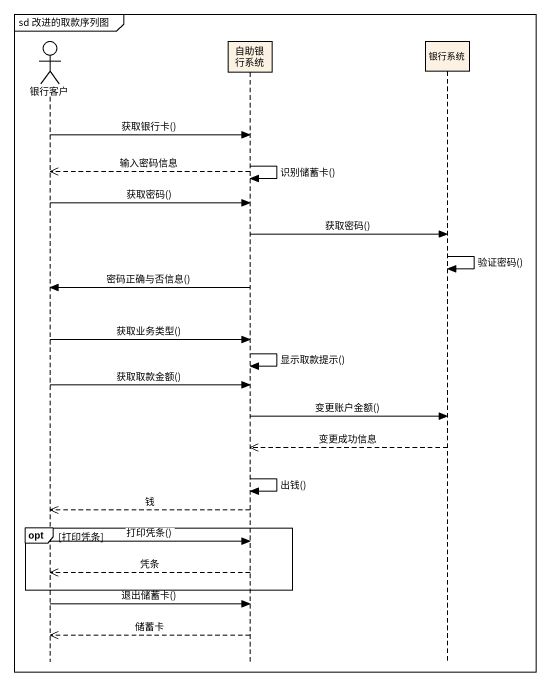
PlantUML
@startuml
mainframe sd 改进的取款序列图
hide footbox
actor 银行客户
participant 自助银行系统
participant 银行系统

银行客户 -> 自助银行系统 : 获取银行卡()
自助银行系统 -> 自助银行系统 : 识别储蓄卡()
自助银行系统 -->> 银行客户 : 输入密码信息
银行客户 -> 自助银行系统 : 获取密码()
自助银行系统 -> 银行系统 : 获取密码()
银行系统 -> 银行系统 : 验证密码()
自助银行系统 -> 银行客户 : 密码正确与否信息()
银行客户 -> 自助银行系统 : 获取业务类型()
自助银行系统 -> 自助银行系统 : 显示取款提示()
银行客户 -> 自助银行系统 : 获取取款金额()
自助银行系统 -> 银行系统 : 变更账户金额()
银行系统 -->> 自助银行系统 : 变更成功信息
自助银行系统 -> 自助银行系统 : 出钱()
自助银行系统 -->> 银行客户 : 钱
opt 打印凭条
  银行客户 -> 自助银行系统 : 打印凭条()
  自助银行系统 -->> 银行客户 : 凭条
end
银行客户 -> 自助银行系统 : 退出储蓄卡()
自助银行系统 -->> 银行客户 : 储蓄卡
@enduml
